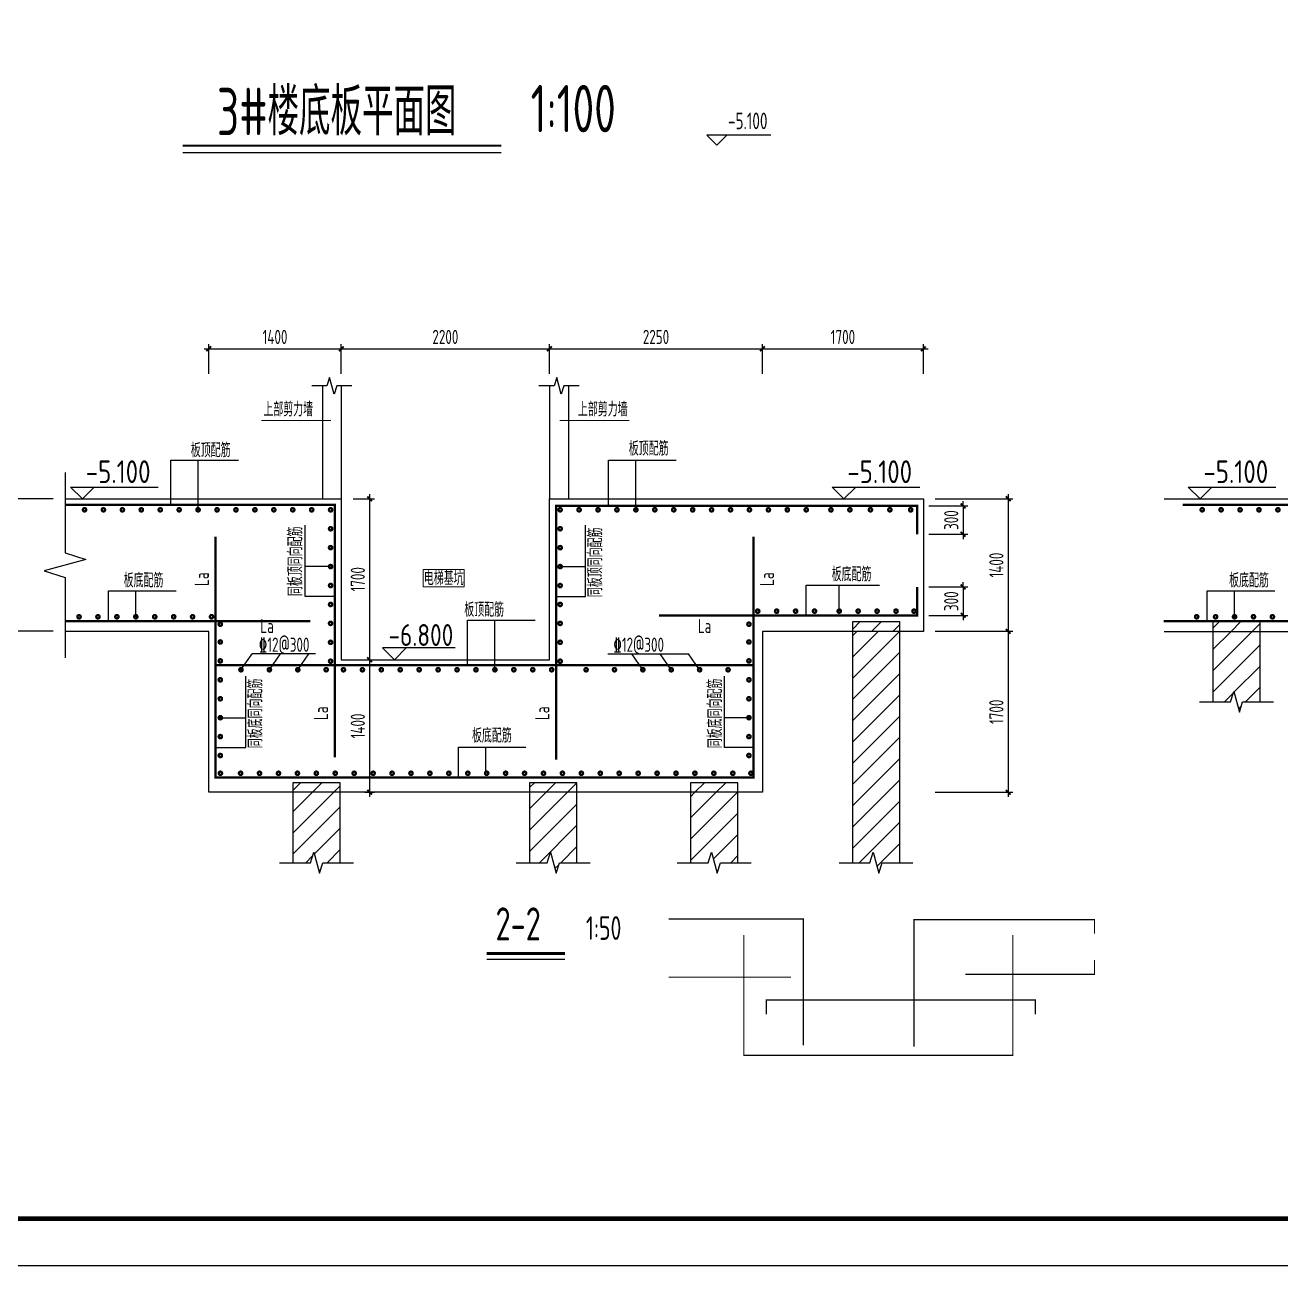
# Model space of a CAD drawing. Extents: x 627893 to 789462, y -407363 to 145317.
# Drawn here: x 681823 to 708358, y -93106 to -66886 of the extents above; entities that cross this region are included whole.
import ezdxf
from ezdxf.enums import TextEntityAlignment as Align

# ---------------------------------------------------------------- set-up
doc = ezdxf.new("R2010")
doc.units = 0
doc.header["$LTSCALE"] = 100
doc.linetypes.add('CONTINOUS', pattern=[0])
doc.layers.get('0').update_dxf_attribs({"linetype": 'CONTINUOUS'})
doc.layers.get('Defpoints').update_dxf_attribs({"linetype": 'CONTINUOUS'})
for name, color, linetype in [('1', 3, 'CONTINUOUS'), ('1508', 2, 'CONTINUOUS'), ('DIM', 3, 'CONTINUOUS'), ('HATCH', 254, 'CONTINUOUS'), ('PUB_DIM', 3, 'CONTINUOUS'), ('PUB_TITLE', 4, 'CONTINUOUS'), ('TEXT', 2, 'CONTINUOUS'), ('THIN', 7, 'CONTINUOUS'), ('基础梁', 7, 'CONTINUOUS')]:
    doc.layers.add(name, color=color, linetype=linetype)
doc.layers.add('REIN', color=6, linetype='CONTINUOUS', lineweight=18)
doc.styles.get("Standard").update_dxf_attribs({"font": 'tssdeng.shx', "width": 0.7, "bigfont": 'tssdchn.shx'})
doc.styles.add('TSSD_Dimension', font='Tssdeng.shx', dxfattribs={"width": 0.7, "bigfont": 'tssdchn.shx'})
doc.dimstyles.new('TSSD_50_100', dxfattribs={"dimtxt": 300, "dimasz": 100, "dimexe": 100, "dimexo": 250, "dimgap": 100, "dimtad": 1, "dimdec": 0, "dimlfac": 0.5, "dimzin": 0, "dimdsep": 46, "dimtxsty": 'TSSD_Dimension', "dimblk": 'ARCHTICK', "dimcen": 0, "dimdle": 100, "dimclrt": 7, "dimadec": 0, "dimazin": 0, "dimtfac": 1, "dimtdec": 0, "dimtix": 1, "dimtmove": 2, "dimatfit": 3, "dimfxl": 1, "dimtolj": 1, "dimtzin": 0, "dimarcsym": 0})
pattern_1 = [(45, (373272.56, -26386.2), (-224.5064, 224.5064), [])]
pattern_2 = [(45, (-313928.98, 58419.5), (-224.5064, 224.5064), [])]

# ---------------------------------------------------------------- blocks, each defined once
blk = doc.blocks.new('A1tk')
at = {"layer": 'PUB_TITLE'}
blk.add_lwpolyline([(-602685, -92242), (-602685, -32842), (-518585, -32842), (-518585, -92242)], close=True, dxfattribs=at)
at = {"layer": 'PUB_TITLE', "const_width": 100}
blk.add_lwpolyline([(-600185, -91242), (-519585, -91242), (-519585, -33842), (-600185, -33842)], close=True, dxfattribs=at)
blk = doc.blocks.new('2012122016320528')
at = {"layer": 'HATCH'}
h = blk.add_hatch(dxfattribs=at)
h.set_pattern_fill('ANSI31', color=256, scale=100, style=0)
h.set_pattern_definition(pattern_2)
h.paths.add_polyline_path([(280, 1708), (1280, 1708), (1280, 1907), (280, 1907)])
h = blk.add_hatch(dxfattribs=at)
h.set_pattern_fill('ANSI31', color=256, scale=100, style=0)
h.set_pattern_definition(pattern_2)
h.paths.add_polyline_path([(280, 1708), (280, 220), (650, 220), (720, 440), (840, 0), (910, 220), (1280, 220), (1280, 1708)])
at = {"layer": '1508', "color": 7}
for p, q in [((280, 1907, 0), (280, 220, 0)), ((1280, 1907, 0), (280, 1907, 0)), ((1280, 220, 0), (1280, 1907, 0))]:
    blk.add_line(p, q, dxfattribs=at)
blk.add_lwpolyline([(0, 220), (650, 220), (720, 440), (840, 0), (910, 220), (1560, 220)], dxfattribs=at)
blk = doc.blocks.new('_ArchTick')
at = {"color": 0, "linetype": 'ByBlock', "const_width": 0.4}
blk.add_lwpolyline([(-0.5, -0.5), (0.5, 0.5)], dxfattribs=at)
blk = doc.blocks.new('*D275')
at = {"layer": 'Defpoints', "color": 0}
for p in [(700671, -77046), (700671, -77646), (701642, -77646)]:
    blk.add_point(p, dxfattribs=at)
at = {"layer": 'DIM', "color": 0, "lineweight": -2}
for p, q in [((701642, -77046), (701642, -76946)), ((700921, -77046), (701742, -77046)), ((701642, -77046), (701642, -77646)), ((700921, -77646), (701742, -77646)), ((701642, -77646), (701642, -77746))]:
    blk.add_line(p, q, dxfattribs=at)
at = {"layer": 'DIM', "color": 0, "lineweight": -2, "xscale": 100, "yscale": 100, "zscale": 100}
for p, rotation in [((701642, -77046), 270), ((701642, -77646), 90)]:
    blk.add_blockref('_ArchTick', p, dxfattribs=dict(at, rotation=rotation))
at = {"layer": 'DIM', "color": 7, "insert": (701392, -77346), "char_height": 300, "attachment_point": 5, "rotation": 90, "style": 'TSSD_Dimension'}
blk.add_mtext('\\A1;300', dxfattribs=at)
blk = doc.blocks.new('*D252')
at = {"layer": 'Defpoints', "color": 0}
for p in [(682667, -76897), (681536, -79697), (682667, -79697)]:
    blk.add_point(p, dxfattribs=at)
at = {"layer": 'DIM', "color": 0, "lineweight": -2}
for p, q in [((682417, -76897), (681436, -76897)), ((681536, -76797), (681536, -79797)), ((682417, -79697), (681436, -79697))]:
    blk.add_line(p, q, dxfattribs=at)
at = {"layer": 'DIM', "color": 0, "lineweight": -2, "xscale": 100, "yscale": 100, "zscale": 100}
for p, rotation in [((681536, -76897), 90), ((681536, -79697), 270)]:
    blk.add_blockref('_ArchTick', p, dxfattribs=dict(at, rotation=rotation))
at = {"layer": 'DIM', "color": 7, "insert": (681286, -78297), "char_height": 300, "attachment_point": 5, "rotation": 90, "style": 'TSSD_Dimension'}
blk.add_mtext('\\A1;1400', dxfattribs=at)
blk = doc.blocks.new('*D253')
at = {"layer": 'Defpoints', "color": 0}
for p in [(688503, -76897), (688503, -80297), (689103, -80297)]:
    blk.add_point(p, dxfattribs=at)
at = {"layer": 'DIM', "color": 0, "lineweight": -2}
for p, q in [((688753, -76897), (689203, -76897)), ((689103, -76797), (689103, -80397)), ((688753, -80297), (689203, -80297))]:
    blk.add_line(p, q, dxfattribs=at)
at = {"layer": 'DIM', "color": 0, "lineweight": -2, "xscale": 100, "yscale": 100, "zscale": 100}
for p, rotation in [((689103, -76897), 90), ((689103, -80297), 270)]:
    blk.add_blockref('_ArchTick', p, dxfattribs=dict(at, rotation=rotation))
at = {"layer": 'DIM', "color": 7, "insert": (688853, -78597), "char_height": 300, "attachment_point": 5, "rotation": 90, "style": 'TSSD_Dimension'}
blk.add_mtext('\\A1;1700', dxfattribs=at)
blk = doc.blocks.new('*D254')
at = {"layer": 'Defpoints', "color": 0}
for p in [(700671, -78760), (700671, -79360), (701642, -79360)]:
    blk.add_point(p, dxfattribs=at)
at = {"layer": 'DIM', "color": 0, "lineweight": -2}
for p, q in [((700921, -78760), (701742, -78760)), ((701642, -78760), (701642, -78660)), ((701642, -78760), (701642, -79360)), ((700921, -79360), (701742, -79360)), ((701642, -79360), (701642, -79460))]:
    blk.add_line(p, q, dxfattribs=at)
at = {"layer": 'DIM', "color": 0, "lineweight": -2, "xscale": 100, "yscale": 100, "zscale": 100}
for p, rotation in [((701642, -78760), 270), ((701642, -79360), 90)]:
    blk.add_blockref('_ArchTick', p, dxfattribs=dict(at, rotation=rotation))
at = {"layer": 'DIM', "color": 7, "insert": (701392, -79060), "char_height": 300, "attachment_point": 5, "rotation": 90, "style": 'TSSD_Dimension'}
blk.add_mtext('\\A1;300', dxfattribs=at)
blk = doc.blocks.new('*D255')
at = {"layer": 'Defpoints', "color": 0}
for p in [(688753, -80297), (688753, -83097), (689103, -83097)]:
    blk.add_point(p, dxfattribs=at)
at = {"layer": 'DIM', "color": 0, "lineweight": -2}
for p, q in [((689003, -80297), (689203, -80297)), ((689103, -80197), (689103, -83197)), ((689003, -83097), (689203, -83097))]:
    blk.add_line(p, q, dxfattribs=at)
at = {"layer": 'DIM', "color": 0, "lineweight": -2, "xscale": 100, "yscale": 100, "zscale": 100}
for p, rotation in [((689103, -80297), 90), ((689103, -83097), 270)]:
    blk.add_blockref('_ArchTick', p, dxfattribs=dict(at, rotation=rotation))
at = {"layer": 'DIM', "color": 7, "insert": (688853, -81697), "char_height": 300, "attachment_point": 5, "rotation": 90, "style": 'TSSD_Dimension'}
blk.add_mtext('\\A1;1400', dxfattribs=at)
blk = doc.blocks.new('*D256')
at = {"layer": 'Defpoints', "color": 0}
for p in [(700803, -76897), (700803, -79697), (702596, -79697)]:
    blk.add_point(p, dxfattribs=at)
at = {"layer": 'DIM', "color": 0, "lineweight": -2}
for p, q in [((701053, -76897), (702696, -76897)), ((702596, -76797), (702596, -79797)), ((701053, -79697), (702696, -79697))]:
    blk.add_line(p, q, dxfattribs=at)
at = {"layer": 'DIM', "color": 0, "lineweight": -2, "xscale": 100, "yscale": 100, "zscale": 100}
for p, rotation in [((702596, -76897), 90), ((702596, -79697), 270)]:
    blk.add_blockref('_ArchTick', p, dxfattribs=dict(at, rotation=rotation))
at = {"layer": 'DIM', "color": 7, "insert": (702346, -78297), "char_height": 300, "attachment_point": 5, "rotation": 90, "style": 'TSSD_Dimension'}
blk.add_mtext('\\A1;1400', dxfattribs=at)
blk = doc.blocks.new('*D257')
at = {"layer": 'Defpoints', "color": 0}
for p in [(700803, -79697), (700803, -83097), (702596, -83097)]:
    blk.add_point(p, dxfattribs=at)
at = {"layer": 'DIM', "color": 0, "lineweight": -2}
for p, q in [((702596, -79597), (702596, -83197)), ((701053, -79697), (702696, -79697)), ((701053, -83097), (702696, -83097))]:
    blk.add_line(p, q, dxfattribs=at)
at = {"layer": 'DIM', "color": 0, "lineweight": -2, "xscale": 100, "yscale": 100, "zscale": 100}
for p, rotation in [((702596, -79697), 90), ((702596, -83097), 270)]:
    blk.add_blockref('_ArchTick', p, dxfattribs=dict(at, rotation=rotation))
at = {"layer": 'DIM', "color": 7, "insert": (702346, -81397), "char_height": 300, "attachment_point": 5, "rotation": 90, "style": 'TSSD_Dimension'}
blk.add_mtext('\\A1;1700', dxfattribs=at)
blk = doc.blocks.new('*D258')
at = {"layer": 'Defpoints', "color": 0}
for p in [(688503, -73726), (685704, -74507), (688503, -74507)]:
    blk.add_point(p, dxfattribs=at)
at = {"layer": 'DIM', "color": 0, "lineweight": -2}
for p, q in [((685604, -73726), (688603, -73726)), ((685704, -74257), (685704, -73626)), ((688503, -74257), (688503, -73626))]:
    blk.add_line(p, q, dxfattribs=at)
at = {"layer": 'DIM', "color": 0, "lineweight": -2, "xscale": 100, "yscale": 100, "zscale": 100, "rotation": 180}
blk.add_blockref('_ArchTick', (685704, -73726), dxfattribs=at)
at = {"layer": 'DIM', "color": 0, "lineweight": -2, "xscale": 100, "yscale": 100, "zscale": 100}
blk.add_blockref('_ArchTick', (688503, -73726), dxfattribs=at)
at = {"layer": 'DIM', "color": 7, "insert": (687103, -73476), "char_height": 300, "attachment_point": 5, "style": 'TSSD_Dimension'}
blk.add_mtext('\\A1;1400', dxfattribs=at)
blk = doc.blocks.new('*D259')
at = {"layer": 'Defpoints', "color": 0}
for p in [(692903, -73726), (688503, -74507), (692903, -74507)]:
    blk.add_point(p, dxfattribs=at)
at = {"layer": 'DIM', "color": 0, "lineweight": -2}
for p, q in [((688403, -73726), (693003, -73726)), ((688503, -74257), (688503, -73626)), ((692903, -74257), (692903, -73626))]:
    blk.add_line(p, q, dxfattribs=at)
at = {"layer": 'DIM', "color": 0, "lineweight": -2, "xscale": 100, "yscale": 100, "zscale": 100, "rotation": 180}
blk.add_blockref('_ArchTick', (688503, -73726), dxfattribs=at)
at = {"layer": 'DIM', "color": 0, "lineweight": -2, "xscale": 100, "yscale": 100, "zscale": 100}
blk.add_blockref('_ArchTick', (692903, -73726), dxfattribs=at)
at = {"layer": 'DIM', "color": 7, "insert": (690703, -73476), "char_height": 300, "attachment_point": 5, "style": 'TSSD_Dimension'}
blk.add_mtext('\\A1;2200', dxfattribs=at)
blk = doc.blocks.new('*D260')
at = {"layer": 'Defpoints', "color": 0}
for p in [(697404, -73726), (692903, -74507), (697404, -74507)]:
    blk.add_point(p, dxfattribs=at)
at = {"layer": 'DIM', "color": 0, "lineweight": -2}
for p, q in [((692803, -73726), (697504, -73726)), ((692903, -74257), (692903, -73626)), ((697404, -74257), (697404, -73626))]:
    blk.add_line(p, q, dxfattribs=at)
at = {"layer": 'DIM', "color": 0, "lineweight": -2, "xscale": 100, "yscale": 100, "zscale": 100, "rotation": 180}
blk.add_blockref('_ArchTick', (692903, -73726), dxfattribs=at)
at = {"layer": 'DIM', "color": 0, "lineweight": -2, "xscale": 100, "yscale": 100, "zscale": 100}
blk.add_blockref('_ArchTick', (697404, -73726), dxfattribs=at)
at = {"layer": 'DIM', "color": 7, "insert": (695154, -73476), "char_height": 300, "attachment_point": 5, "style": 'TSSD_Dimension'}
blk.add_mtext('\\A1;2250', dxfattribs=at)
blk = doc.blocks.new('*D261')
at = {"layer": 'Defpoints', "color": 0}
for p in [(700803, -73726), (697404, -74507), (700803, -74507)]:
    blk.add_point(p, dxfattribs=at)
at = {"layer": 'DIM', "color": 0, "lineweight": -2}
for p, q in [((697304, -73726), (700903, -73726)), ((697404, -74257), (697404, -73626)), ((700803, -74257), (700803, -73626))]:
    blk.add_line(p, q, dxfattribs=at)
at = {"layer": 'DIM', "color": 0, "lineweight": -2, "xscale": 100, "yscale": 100, "zscale": 100, "rotation": 180}
blk.add_blockref('_ArchTick', (697404, -73726), dxfattribs=at)
at = {"layer": 'DIM', "color": 0, "lineweight": -2, "xscale": 100, "yscale": 100, "zscale": 100}
blk.add_blockref('_ArchTick', (700803, -73726), dxfattribs=at)
at = {"layer": 'DIM', "color": 7, "insert": (699104, -73476), "char_height": 300, "attachment_point": 5, "style": 'TSSD_Dimension'}
blk.add_mtext('\\A1;1700', dxfattribs=at)

msp = doc.modelspace()

# ---------------------------------------------------------------- hatches: boundary and pattern name
at = {"layer": 'HATCH'}
h = msp.add_hatch(dxfattribs=at)
h.set_pattern_fill('ANSI31', color=256, scale=100, style=0)
h.set_pattern_definition([(45, (373294.43, -25799), (-224.5064, 224.5064), [])])
h.paths.add_polyline_path([(700303.4, -79697.3), (700303.4, -79497.3), (699303.4, -79497.3), (699303.4, -79697.3)])
h = msp.add_hatch(dxfattribs=at)
h.set_pattern_fill('ANSI31', color=256, scale=100, style=0)
h.set_pattern_definition([(45, (373294.43, -26386.2), (-224.5064, 224.5064), [])])
h.paths.add_polyline_path([(700303.4, -79697.3), (699303.4, -79697.3), (699303.4, -84585.7), (699673.4, -84585.7), (699743.4, -84365.7), (699863.4, -84805.7), (699933.4, -84585.7), (700303.4, -84585.7)])
h = msp.add_hatch(dxfattribs=at)
h.set_pattern_fill('ANSI31', color=256, scale=100, style=0)
h.set_pattern_definition(pattern_1)
h.paths.add_polyline_path([(687481.5, -83097.3), (688481.5, -83097.3), (688481.5, -82898.3), (687481.5, -82898.3)])
h = msp.add_hatch(dxfattribs=at)
h.set_pattern_fill('ANSI31', color=256, scale=100, style=0)
h.set_pattern_definition(pattern_1)
h.paths.add_polyline_path([(693482, -83097.3), (693482, -82898.3), (692482, -82898.3), (692482, -83097.3)])
h = msp.add_hatch(dxfattribs=at)
h.set_pattern_fill('ANSI31', color=256, scale=100, style=0)
h.set_pattern_definition(pattern_1)
h.paths.add_polyline_path([(695883.4, -82897.3), (695883.4, -83097.3), (696883.4, -83097.3), (696883.4, -82897.3)])
h = msp.add_hatch(dxfattribs=at)
h.set_pattern_fill('ANSI31', color=256, scale=100, style=0)
h.set_pattern_definition(pattern_1)
h.paths.add_polyline_path([(687481.5, -83097.3), (687481.5, -84585.7), (687851.5, -84585.7), (687921.5, -84365.7), (688041.5, -84805.7), (688111.5, -84585.7), (688481.5, -84585.7), (688481.5, -83097.3)])
h = msp.add_hatch(dxfattribs=at)
h.set_pattern_fill('ANSI31', color=256, scale=100, style=0)
h.set_pattern_definition(pattern_1)
h.paths.add_polyline_path([(693482, -83097.3), (692482, -83097.3), (692482, -84585.7), (692852, -84585.7), (692922, -84365.7), (693042, -84805.7), (693112, -84585.7), (693482, -84585.7)])
h = msp.add_hatch(dxfattribs=at)
h.set_pattern_fill('ANSI31', color=256, scale=100, style=0)
h.set_pattern_definition(pattern_1)
h.paths.add_polyline_path([(696883.4, -83097.3), (695883.4, -83097.3), (695883.4, -84585.7), (696253.4, -84585.7), (696323.4, -84365.7), (696443.4, -84805.7), (696513.4, -84585.7), (696883.4, -84585.7)])

# ---------------------------------------------------------------- linework, layer by layer
msp.add_line((691579, -86623.8), (693228.9, -86623.8))
at = {"const_width": 65}
msp.add_lwpolyline([(691579, -86503.8), (693228.9, -86503.8)], dxfattribs=at)
at = {"layer": '1', "const_width": 70, "elevation": 0}
for points in [[(683103.2, -77128.9, -1), (683053.2, -77128.9, -1)], [(683503.2, -77128.9, -1), (683453.2, -77128.9, -1)], [(683903.2, -77128.9, -1), (683853.2, -77128.9, -1)], [(684303.2, -77128.9, -1), (684253.2, -77128.9, -1)], [(684703.2, -77128.9, -1), (684653.2, -77128.9, -1)], [(685103.2, -77128.9, -1), (685053.2, -77128.9, -1)], [(685503.2, -77128.9, -1), (685453.2, -77128.9, -1)], [(685903.2, -77128.9, -1), (685853.2, -77128.9, -1)], [(686303.2, -77128.9, -1), (686253.2, -77128.9, -1)], [(686703.2, -77128.9, -1), (686653.2, -77128.9, -1)], [(687103.2, -77128.9, -1), (687053.2, -77128.9, -1)], [(687503.2, -77128.9, -1), (687453.2, -77128.9, -1)], [(687903.2, -77128.9, -1), (687853.2, -77128.9, -1)], [(688303.2, -77128.9, -1), (688253.2, -77128.9, -1)], [(693103.6, -77128.9, 1), (693153.6, -77128.9, 1)], [(693503.6, -77128.9, 1), (693553.6, -77128.9, 1)], [(693903.6, -77128.9, 1), (693953.6, -77128.9, 1)], [(694303.6, -77128.9, 1), (694353.6, -77128.9, 1)], [(694703.6, -77128.9, 1), (694753.6, -77128.9, 1)], [(695103.6, -77128.9, 1), (695153.6, -77128.9, 1)], [(695503.6, -77128.9, 1), (695553.6, -77128.9, 1)], [(695903.6, -77128.9, 1), (695953.6, -77128.9, 1)], [(696303.6, -77128.9, 1), (696353.6, -77128.9, 1)], [(696703.6, -77128.9, 1), (696753.6, -77128.9, 1)], [(697103.6, -77128.9, 1), (697153.6, -77128.9, 1)], [(697503.6, -77128.9, 1), (697553.6, -77128.9, 1)], [(697903.6, -77128.9, 1), (697953.6, -77128.9, 1)], [(698303.6, -77128.9, 1), (698353.6, -77128.9, 1)], [(698825.4, -77128.9, 1), (698875.4, -77128.9, 1)], [(699225.4, -77128.9, 1), (699275.4, -77128.9, 1)], [(699660.3, -77128.9, 1), (699710.3, -77128.9, 1)], [(700070.2, -77128.9, 1), (700120.2, -77128.9, 1)], [(700510.1, -77128.9, 1), (700560.1, -77128.9, 1)], [(706719.9, -77128.9, -1), (706669.9, -77128.9, -1)], [(707119.9, -77128.9, -1), (707069.9, -77128.9, -1)], [(707519.9, -77128.9, -1), (707469.9, -77128.9, -1)], [(707919.9, -77128.9, -1), (707869.9, -77128.9, -1)], [(708319.9, -77128.9, -1), (708269.9, -77128.9, -1)], [(688303.2, -77528.9, -1), (688253.2, -77528.9, -1)], [(693103.6, -77528.9, 1), (693153.6, -77528.9, 1)], [(688303.2, -77928.9, -1), (688253.2, -77928.9, -1)], [(693103.6, -77928.9, 1), (693153.6, -77928.9, 1)], [(688303.2, -78328.9, -1), (688253.2, -78328.9, -1)], [(693103.6, -78328.9, 1), (693153.6, -78328.9, 1)], [(688303.2, -78728.9, -1), (688253.2, -78728.9, -1)], [(693103.6, -78728.9, 1), (693153.6, -78728.9, 1)], [(688303.2, -79128.9, -1), (688253.2, -79128.9, -1)], [(693103.6, -79128.9, 1), (693153.6, -79128.9, 1)], [(682962, -79364.5, 1), (682962, -79414.5, 1)], [(683362, -79364.5, 1), (683362, -79414.5, 1)], [(683762, -79364.5, 1), (683762, -79414.5, 1)], [(684162, -79364.5, 1), (684162, -79414.5, 1)], [(684562, -79364.5, 1), (684562, -79414.5, 1)], [(684962, -79364.5, 1), (684962, -79414.5, 1)], [(685362, -79364.5, 1), (685362, -79414.5, 1)], [(685762, -79364.5, 1), (685762, -79414.5, 1)], [(697303.2, -79245.4, -1), (697303.2, -79295.4, -1)], [(697703.2, -79245.4, -1), (697703.2, -79295.4, -1)], [(698103.2, -79245.4, -1), (698103.2, -79295.4, -1)], [(698503.2, -79245.4, -1), (698503.2, -79295.4, -1)], [(699025.1, -79245.4, -1), (699025.1, -79295.4, -1)], [(699425.1, -79245.4, -1), (699425.1, -79295.4, -1)], [(699825.1, -79245.4, -1), (699825.1, -79295.4, -1)], [(700225.1, -79245.4, -1), (700225.1, -79295.4, -1)], [(700605.2, -79245.4, -1), (700605.2, -79295.4, -1)], [(706578.5, -79364.5, 1), (706578.5, -79414.5, 1)], [(706978.5, -79364.5, 1), (706978.5, -79414.5, 1)], [(707378.5, -79364.5, 1), (707378.5, -79414.5, 1)], [(707778.5, -79364.5, 1), (707778.5, -79414.5, 1)], [(708178.5, -79364.5, 1), (708178.5, -79414.5, 1)], [(685972.4, -79546.5, -1), (685922.4, -79546.5, -1)], [(688303.2, -79528.9, -1), (688253.2, -79528.9, -1)], [(693103.6, -79528.9, 1), (693153.6, -79528.9, 1)], [(697092.7, -79546.5, 1), (697142.7, -79546.5, 1)], [(685972.4, -79922, -1), (685922.4, -79922, -1)], [(688303.2, -79928.9, -1), (688253.2, -79928.9, -1)], [(693103.6, -79928.9, 1), (693153.6, -79928.9, 1)], [(697092.7, -79922, 1), (697142.7, -79922, 1)], [(685972.4, -80322, -1), (685922.4, -80322, -1)], [(688303.2, -80328.9, -1), (688253.2, -80328.9, -1)], [(693103.6, -80328.9, 1), (693153.6, -80328.9, 1)], [(697092.7, -80322, 1), (697142.7, -80322, 1)], [(685972.4, -80722, -1), (685922.4, -80722, -1)], [(686384.2, -80483.7, 1), (686384.2, -80533.7, 1)], [(686984.2, -80483.7, 1), (686984.2, -80533.7, 1)], [(687584.2, -80483.7, 1), (687584.2, -80533.7, 1)], [(688184.2, -80483.7, 1), (688184.2, -80533.7, 1)], [(688549.6, -80483.7, 1), (688549.6, -80533.7, 1)], [(688949.6, -80483.7, 1), (688949.6, -80533.7, 1)], [(689349.6, -80483.7, 1), (689349.6, -80533.7, 1)], [(689749.6, -80483.7, 1), (689749.6, -80533.7, 1)], [(690149.6, -80483.7, 1), (690149.6, -80533.7, 1)], [(690549.6, -80483.7, 1), (690549.6, -80533.7, 1)], [(690949.6, -80483.7, 1), (690949.6, -80533.7, 1)], [(691349.6, -80483.7, 1), (691349.6, -80533.7, 1)], [(691749.6, -80483.7, 1), (691749.6, -80533.7, 1)], [(692149.6, -80483.7, 1), (692149.6, -80533.7, 1)], [(692549.6, -80483.7, 1), (692549.6, -80533.7, 1)], [(692949.6, -80483.7, 1), (692949.6, -80533.7, 1)], [(693676, -80483.7, 1), (693676, -80533.7, 1)], [(694276, -80483.7, 1), (694276, -80533.7, 1)], [(694876, -80483.7, 1), (694876, -80533.7, 1)], [(695476, -80483.7, 1), (695476, -80533.7, 1)], [(696076, -80483.7, 1), (696076, -80533.7, 1)], [(696676, -80483.7, 1), (696676, -80533.7, 1)], [(697092.7, -80722, 1), (697142.7, -80722, 1)], [(685972.4, -81122, -1), (685922.4, -81122, -1)], [(697092.7, -81122, 1), (697142.7, -81122, 1)], [(685972.4, -81522, -1), (685922.4, -81522, -1)], [(697092.7, -81522, 1), (697142.7, -81522, 1)], [(685972.4, -81922, -1), (685922.4, -81922, -1)], [(697092.7, -81922, 1), (697142.7, -81922, 1)], [(685972.4, -82322, -1), (685922.4, -82322, -1)], [(697092.7, -82322, 1), (697142.7, -82322, 1)], [(685949, -82671.5, 1), (685949, -82721.5, 1)], [(686376.4, -82671.5, 1), (686376.4, -82721.5, 1)], [(686776.4, -82671.5, 1), (686776.4, -82721.5, 1)], [(687176.4, -82671.5, 1), (687176.4, -82721.5, 1)], [(687576.4, -82671.5, 1), (687576.4, -82721.5, 1)], [(687976.4, -82671.5, 1), (687976.4, -82721.5, 1)], [(688376.4, -82671.5, 1), (688376.4, -82721.5, 1)], [(688776.4, -82671.5, 1), (688776.4, -82721.5, 1)], [(689176.4, -82671.5, 1), (689176.4, -82721.5, 1)], [(689576.4, -82671.5, 1), (689576.4, -82721.5, 1)], [(689976.4, -82671.5, 1), (689976.4, -82721.5, 1)], [(690376.4, -82671.5, 1), (690376.4, -82721.5, 1)], [(690776.4, -82671.5, 1), (690776.4, -82721.5, 1)], [(691176.4, -82671.5, 1), (691176.4, -82721.5, 1)], [(691576.4, -82671.5, 1), (691576.4, -82721.5, 1)], [(691976.4, -82671.5, 1), (691976.4, -82721.5, 1)], [(692376.4, -82671.5, 1), (692376.4, -82721.5, 1)], [(692776.4, -82671.5, 1), (692776.4, -82721.5, 1)], [(693176.4, -82671.5, 1), (693176.4, -82721.5, 1)], [(693576.4, -82671.5, 1), (693576.4, -82721.5, 1)], [(693976.4, -82671.5, 1), (693976.4, -82721.5, 1)], [(694376.4, -82671.5, 1), (694376.4, -82721.5, 1)], [(694776.4, -82671.5, 1), (694776.4, -82721.5, 1)], [(695176.4, -82671.5, 1), (695176.4, -82721.5, 1)], [(695576.4, -82671.5, 1), (695576.4, -82721.5, 1)], [(695976.4, -82671.5, 1), (695976.4, -82721.5, 1)], [(696376.4, -82671.5, 1), (696376.4, -82721.5, 1)], [(696776.4, -82671.5, 1), (696776.4, -82721.5, 1)], [(697159.9, -82671.5, 1), (697159.9, -82721.5, 1)]]:
    msp.add_lwpolyline(points, format="xyb", close=True, dxfattribs=at)
at = {"layer": '1508', "color": 7}
for p, q in [((688103.4, -74507.4, 0), (688103.4, -76897.3, 0)), ((688503.4, -74507.4), (688503.4, -76897.3, 0)), ((692903.4, -74507.4), (692903.4, -76897.3, 0)), ((693303.4, -74507.4, 0), (693303.4, -76897.3, 0)), ((682666.7, -76897.3, 0), (688503.4, -76897.3, 0)), ((688503.4, -76897.3, 0), (688503.4, -80297.3, 0)), ((692903.4, -80297.3, 0), (692903.4, -76897.3, 0)), ((692903.4, -76897.3, 0), (700803.4, -76897.3, 0)), ((700803.4, -76897.3, 0), (700803.4, -79697.3, 0)), ((705894.7, -76897.3, 0), (712120, -76897.3, 0)), ((699303.4, -79497.3, 0), (699303.4, -84585.7, 0)), ((700303.4, -79497.3, 0), (699303.4, -79497.3, 0)), ((700303.4, -84585.7, 0), (700303.4, -79497.3, 0)), ((685703.6, -79697.3, 0), (682666.7, -79697.3, 0)), ((685703.6, -83097.3, 0), (685703.6, -79697.3, 0)), ((700803.4, -79697.3, 0), (697403.6, -79697.3, 0)), ((697403.6, -79697.3, 0), (697403.6, -83097.3, 0)), ((705894.7, -79697.3, 0), (708920, -79697.3, 0)), ((688503.4, -80297.3, 0), (692903.4, -80297.3, 0)), ((687481.5, -82898.3, 0), (687481.5, -84585.7, 0)), ((688481.5, -82898.3, 0), (687481.5, -82898.3, 0)), ((688481.5, -84585.7, 0), (688481.5, -82898.3, 0)), ((692482, -82898.3, 0), (692482, -84585.7, 0)), ((693482, -82898.3, 0), (692482, -82898.3, 0)), ((693482, -84585.7, 0), (693482, -82898.3, 0)), ((695883.4, -82897.3, 0), (695883.4, -84585.7, 0)), ((696883.4, -82897.3, 0), (695883.4, -82897.3, 0)), ((696883.4, -84585.7, 0), (696883.4, -82897.3, 0)), ((697403.6, -83097.3, 0), (685703.6, -83097.3, 0))]:
    msp.add_line(p, q, dxfattribs=at)
for points in [[(688727.4, -74507.4), (688407.4, -74507.4), (688351.4, -74683.4), (688255.4, -74331.4), (688199.4, -74507.4), (687879.4, -74507.4)], [(687201.5, -84585.7), (687851.5, -84585.7), (687921.5, -84365.7), (688041.5, -84805.7), (688111.5, -84585.7), (688761.5, -84585.7)], [(692202, -84585.7), (692852, -84585.7), (692922, -84365.7), (693042, -84805.7), (693112, -84585.7), (693762, -84585.7)], [(695603.4, -84585.7), (696253.4, -84585.7), (696323.4, -84365.7), (696443.4, -84805.7), (696513.4, -84585.7), (697163.4, -84585.7)]]:
    msp.add_lwpolyline(points, dxfattribs=at)
at = {"layer": '1508', "color": 7, "elevation": 0}
for points in [[(693527.4, -74507.4), (693207.4, -74507.4), (693151.4, -74683.4), (693055.4, -74331.4), (692999.4, -74507.4), (692679.4, -74507.4)], [(699023.4, -84585.7), (699673.4, -84585.7), (699743.4, -84365.7), (699863.4, -84805.7), (699933.4, -84585.7), (700583.4, -84585.7)]]:
    msp.add_lwpolyline(points, dxfattribs=at)
at = {"layer": 'PUB_DIM', "linetype": 'CONTINOUS'}
for p, q in [((696227.4, -69210.6), (696437.4, -69420.6)), ((696437.4, -69420.6), (696647.4, -69210.6))]:
    msp.add_line(p, q, dxfattribs=at)
at = {"layer": 'PUB_DIM'}
msp.add_line((697581.7, -69210.6), (696227.4, -69210.6), dxfattribs=at)
at = {"layer": 'REIN'}
for p, q in [((686820.2, -75241.8, 0), (688281.8, -75241.8, 0)), ((694586.6, -75241.8, 0), (693125, -75241.8, 0))]:
    msp.add_line(p, q, dxfattribs=at)
at = {"layer": 'REIN', "elevation": 0}
for points, const_width in [([(682666.7, -77023.8), (688368.1, -77023.8), (688368.1, -82362.2)], 50), ([(693043.7, -82412.2), (693043.7, -77045.6), (700670.7, -77045.6), (700670.7, -77645.6)], 50), ([(706283.4, -77023.8), (711984.7, -77023.8), (711984.7, -82362.2)], 50), ([(685848.8, -77697.3), (685848.8, -82785.7), (691532.6, -82785.7)], 50), ([(697216.4, -77697.3), (697216.4, -82785.7), (691532.6, -82785.7)], 50), ([(695216.4, -79360.4), (700670.7, -79360.4), (700670.7, -78760.4)], 50), ([(682666.7, -79479.5), (687848.8, -79479.5)], 50), ([(705883.2, -79479.5), (711065.3, -79479.5)], 50), ([(685848.8, -80412.2), (697216.4, -80412.2)], 50), ([(695418.2, -85777.6), (698268.8, -85777.6), (698268.8, -88446.9)], 25), ([(700606.7, -88471.8), (700606.7, -85788.5), (704420.1, -85788.5), (704420.1, -86088.5)], 25), ([(697009.2, -86114.4), (697009.2, -88658.6), (699851.1, -88658.6)], 25), ([(702693, -86114.4), (702693, -88658.6), (699851.1, -88658.6)], 25), ([(701693, -86945.9), (704420.1, -86945.9), (704420.1, -86645.9)], 25), ([(695418.2, -87005.5), (698009.2, -87005.5)], 25), ([(697485.1, -87788.8), (697485.1, -87488.8), (703168.9, -87488.8), (703168.9, -87788.8)], 25)]:
    msp.add_lwpolyline(points, dxfattribs=dict(at, const_width=const_width))
at = {"layer": 'REIN'}
msp.add_lwpolyline([(690230.7, -78392.1), (691103.1, -78392.1), (691103.1, -78759.7), (690230.7, -78759.7)], close=True, dxfattribs=at)
at = {"layer": 'TEXT', "const_width": 40}
msp.add_lwpolyline([(685153.5, -69431.7), (691883.1, -69431.7)], dxfattribs=at)
at = {"layer": 'TEXT'}
msp.add_lwpolyline([(685153.5, -69576.5), (691883.1, -69576.5)], dxfattribs=at)
at = {"layer": 'THIN'}
for p, q in [((689627.8, -80297.3, 0), (689377.8, -80047.3, 0)), ((690912.9, -80047.3, 0), (689377.8, -80047.3, 0)), ((689877.8, -80047.3, 0), (689627.8, -80297.3, 0))]:
    msp.add_line(p, q, dxfattribs=at)
at = {"layer": 'THIN', "elevation": 0}
for points in [[(682666.7, -76337.3), (682666.7, -78037.3), (683106.7, -78177.3), (682226.7, -78417.3), (682666.7, -78557.3), (682666.7, -80257.3)], [(683284, -76647.3), (683034, -76897.3), (682784, -76647.3), (684634, -76647.3)], [(699375.6, -76647.3), (699125.6, -76897.3), (698875.6, -76647.3), (700725.6, -76647.3)], [(706900.6, -76647.3), (706650.6, -76897.3), (706400.6, -76647.3), (708250.6, -76647.3)]]:
    msp.add_lwpolyline(points, dxfattribs=at)
at = {"layer": '基础梁'}
for p, q in [((684901.8, -76078.9, 0), (686330.3, -76078.9, 0)), ((684901.8, -77045.6, 0), (684901.8, -76078.9, 0)), ((685478.2, -77128.9, 0), (685478.2, -76078.9, 0)), ((694152.2, -76078.9, 0), (695580.6, -76078.9, 0)), ((694152.2, -77045.6, 0), (694152.2, -76078.9, 0)), ((694728.6, -77128.9, 0), (694728.6, -76078.9, 0)), ((687740.9, -78959.5, 0), (687740.9, -77452.9, 0)), ((693665.9, -78959.5, 0), (693665.9, -77452.9, 0)), ((688278.2, -78328.9, 0), (687740.9, -78328.9, 0)), ((693128.6, -78328.9, 0), (693665.9, -78328.9, 0)), ((698326.8, -78720.5, 0), (699877.1, -78720.5, 0)), ((698326.8, -79360.4, 0), (698326.8, -78720.5, 0)), ((699025.1, -79270.4, 0), (699025.1, -78720.5, 0)), ((683585.6, -78839.6, 0), (685014, -78839.6, 0)), ((683585.6, -79479.5, 0), (683585.6, -78839.6, 0)), ((684162, -79389.5, 0), (684162, -78839.6, 0)), ((688363.1, -78959.5, 0), (687740.9, -78959.5, 0)), ((693043.7, -78959.5, 0), (693665.9, -78959.5, 0)), ((706802, -78839.6, 0), (708230.5, -78839.6, 0)), ((706802, -79479.5, 0), (706802, -78839.6, 0)), ((707378.5, -79389.5, 0), (707378.5, -78839.6, 0)), ((691173.2, -79458.7, 0), (692601.7, -79458.7, 0)), ((691173.2, -80425.4, 0), (691173.2, -79458.7, 0)), ((691749.6, -80508.7, 0), (691749.6, -79458.7, 0)), ((686384.2, -80508.7, 0), (686618.2, -80175.6, 0)), ((687955.8, -80175.6), (686618.2, -80175.6, 0)), ((686984.2, -80508.7, 0), (687218.2, -80175.6, 0)), ((687584.2, -80508.7, 0), (687818.2, -80175.6, 0)), ((694136.2, -80175.6, 0), (695842, -80175.6, 0)), ((694876, -80508.7, 0), (694642, -80175.6, 0)), ((695476, -80508.7, 0), (695242, -80175.6, 0)), ((696076, -80508.7, 0), (695842, -80175.6, 0)), ((686484.7, -82152.6, 0), (686484.7, -80646, 0)), ((696600.4, -82152.6, 0), (696600.4, -80646, 0)), ((685947.4, -81522, 0), (686484.7, -81522, 0)), ((697137.7, -81522, 0), (696600.4, -81522, 0)), ((685862.6, -82152.6, 0), (686484.7, -82152.6, 0)), ((690978.1, -82146.6), (692406.6, -82146.6)), ((690978.1, -82786.5), (690978.1, -82146.6)), ((691554.5, -82696.5), (691554.5, -82146.6)), ((697222.6, -82152.6, 0), (696600.4, -82152.6, 0))]:
    msp.add_line(p, q, dxfattribs=at)

# ---------------------------------------------------------------- block references
msp.add_blockref('A1tk', (1260590.7, -864.4))
at = {"layer": '1508'}
msp.add_blockref('2012122016320528', (706640, -81405.7, 0), dxfattribs=at)

# ---------------------------------------------------------------- texts
at = {"width": 0.7}
for s, height, p in [('2-2', 700, (691763, -86230.1)), ('1:50', 500, (693674.1, -86216.7))]:
    msp.add_text(s, height=height, dxfattribs=at).set_placement(p)
at = {"layer": 'PUB_DIM', "width": 0.7}
msp.add_text('-5.100', height=350, rotation=0, dxfattribs=at).set_placement((697091.8, -68910.6), align=Align.MIDDLE)
at = {"layer": 'REIN', "width": 0.7}
for s, p in [('上部剪力墙', (686857.8, -75154.3, 0)), ('上部剪力墙', (693504, -75154.3, 0)), ('板顶配筋', (685323.6, -76018.2)), ('板顶配筋', (694579.2, -75983.2)), ('板底配筋', (683905, -78769.6)), ('电梯基坑', (690248.2, -78721.8, 0)), ('板底配筋', (698865.9, -78640.8)), ('板底配筋', (707263.4, -78769.6, 0)), ('板顶配筋', (691102.9, -79388.7, 0)), ('La', (686792.5, -79733.6, 0)), ('La', (696038.4, -79733.6, 0)), ('%%13212@300', (686760.4, -80130, 0)), ('%%13212@300', (694252.9, -80130, 0)), ('板底配筋', (691265.1, -82047.7))]:
    msp.add_text(s, height=300, dxfattribs=at).set_placement(p)
for s, p in [('同板顶同向配筋', (687682, -78952)), ('同板顶同向配筋', (694018.5, -78973.9)), ('La', (685706.3, -78737.3, 0)), ('La', (697647.3, -78737.3, 0)), ('同板底同向配筋', (686837.4, -82167)), ('同板底同向配筋', (696550.2, -82167)), ('La', (688225.6, -81572, 0)), ('La', (692901.3, -81572, 0))]:
    msp.add_text(s, height=300, rotation=90, dxfattribs=at).set_placement(p)
at = {"layer": 'TEXT', "text_generation_flag": 6, "width": 0.7}
for s, p in [('3#楼底板平面图', (685876.8, -69213.4)), ('1:100', (692504.6, -69150.7))]:
    msp.add_text(s, height=1000, rotation=180, dxfattribs=at).set_placement(p)
at = {"layer": 'THIN', "width": 0.7}
for s, height, p, p2 in [('-5.100', 479.35, (683105.1, -76563.3, 0), (684473.1, -76563.3, 0)), ('-5.100', 479.35, (699196.8, -76563.3, 0), (700564.8, -76563.3, 0)), ('-5.100', 479.35, (706721.8, -76563.3, 0), (708089.8, -76563.3, 0)), ('-6.800', 461.92, (689502.2, -80005.9, 0), (690870.2, -80005.9, 0))]:
    msp.add_text(s, height=height, dxfattribs=at).set_placement(p, p2, align=Align.ALIGNED)

# ---------------------------------------------------------------- dimensions: what is measured, and where the dimension line sits
at = {"layer": 'DIM'}
for base, p1, p2, picture, middle in [((688503.4, -73726.2), (685703.6, -74507.4), (688503.4, -74507.4), '*D258', (687103.5, -73476.2)), ((692903.4, -73726.2), (688503.4, -74507.4), (692903.4, -74507.4), '*D259', (690703.4, -73476.2)), ((697403.6, -73726.2), (692903.4, -74507.4), (697403.6, -74507.4), '*D260', (695153.5, -73476.2)), ((700803.4, -73726.2), (697403.6, -74507.4), (700803.4, -74507.4), '*D261', (699103.5, -73476.2))]:
    dim = msp.add_linear_dim(base=base, p1=p1, p2=p2, dimstyle='TSSD_50_100', dxfattribs=at)
    dim.commit()
    dim.dimension.update_dxf_attribs({"geometry": picture, "text_midpoint": middle})
for base, p1, p2, picture, middle in [((681535.7, -79697.3, 0), (682666.7, -76897.3, 0), (682666.7, -79697.3, 0), '*D252', (681285.7, -78297.3, 0)), ((689102.7, -80297.3, 0), (688503.4, -76897.3, 0), (688503.4, -80297.3, 0), '*D253', (688852.7, -78597.3, 0)), ((701642.2, -77645.6, 0), (700670.7, -77045.6, 0), (700670.7, -77645.6, 0), '*D275', (701392.2, -77345.6, 0)), ((702596, -79697.3), (700803.4, -76897.3), (700803.4, -79697.3), '*D256', (702346, -78297.3)), ((701642.2, -79360.4, 0), (700670.7, -78760.4, 0), (700670.7, -79360.4, 0), '*D254', (701392.2, -79060.4, 0)), ((702596, -83097.3), (700803.4, -79697.3), (700803.4, -83097.3), '*D257', (702346, -81397.3)), ((689102.7, -83097.3), (688753.4, -80297.3), (688753.4, -83097.3), '*D255', (688852.7, -81697.3))]:
    dim = msp.add_linear_dim(base=base, p1=p1, p2=p2, angle=90, dimstyle='TSSD_50_100', dxfattribs=at)
    dim.commit()
    dim.dimension.update_dxf_attribs({"geometry": picture, "text_midpoint": middle})

doc.saveas('drawing.dxf')
